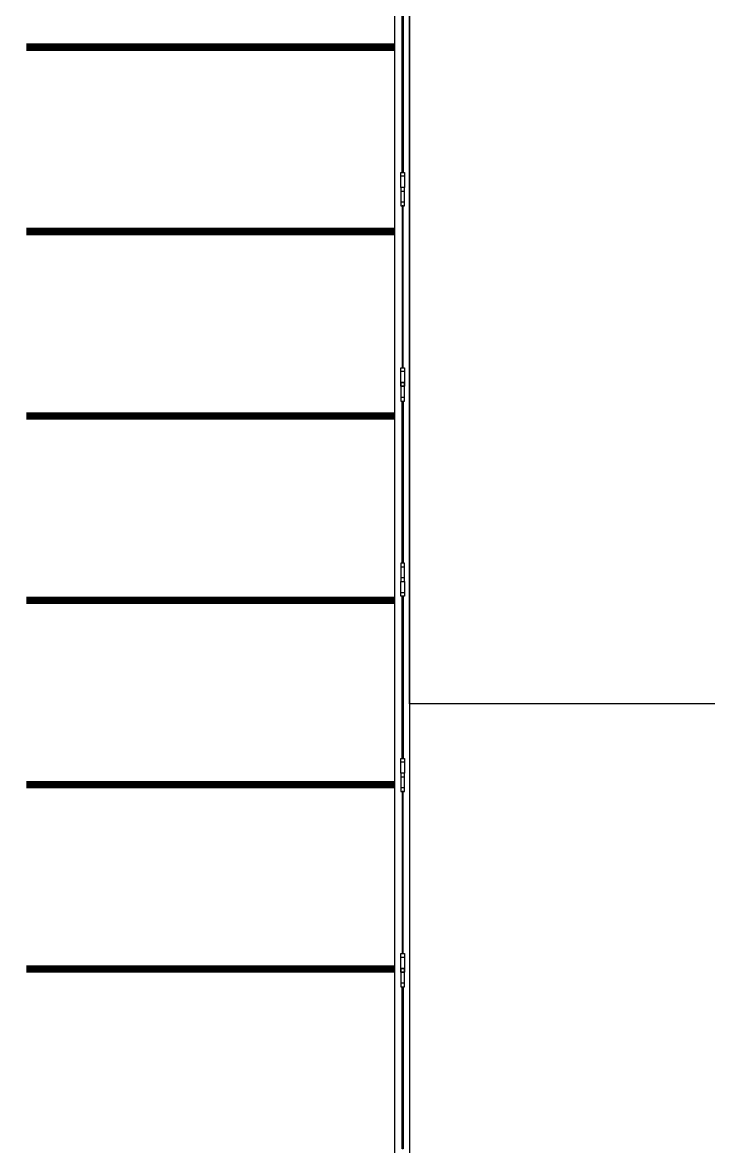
# Model space of a CAD drawing. Header units: millimetres. Extents: x -129 to 3172, y -143 to 919.
# Drawn here: x 11.73 to 21.04, y -0.54 to 14.72 of the extents above; entities that cross this region are included whole.
import ezdxf

# ---------------------------------------------------------------- set-up
doc = ezdxf.new("R2010")
doc.units = ezdxf.units.MM
doc.header["$LTSCALE"] = 0.1
for name, color, linetype in [('A-VISTAS', 251, 'Continuous'), ('C-METALICA', 8, 'Continuous'), ('P-PINT VIAL AMARILLA', 9, 'Continuous')]:
    doc.layers.add(name, color=color, linetype=linetype)

# ---------------------------------------------------------------- blocks, each defined once
blk = doc.blocks.new('parking')
at = {"layer": 'P-PINT VIAL AMARILLA', "const_width": 0.1, "elevation": 0}
blk.add_lwpolyline([(-4.75, 0), (0.25, 0)], dxfattribs=at)

msp = doc.modelspace()

# ---------------------------------------------------------------- linework, layer by layer
at = {"layer": 'A-VISTAS', "elevation": 0}
msp.add_lwpolyline([(16.981, 5.472), (16.981, 41.778), (47.481, 41.778), (47.481, 5.472)], close=True, dxfattribs=at)
msp.add_lwpolyline([(11.781, -6.245), (11.781, -6.047), (16.781, -6.047), (16.781, 29.595), (16.781, 29.595), (16.981, 29.595), (16.981, 29.595), (16.981, -6.245), (11.781, -6.245)], dxfattribs=at)
at = {"layer": 'C-METALICA'}
for p, q in [((16.863, 12.482, 0.005), (16.863, 12.632, 0.005)), ((16.913, 12.632, 0.005), (16.913, 12.482, 0.005)), ((16.863, 12.432, 0.005), (16.863, 12.282, 0.005)), ((16.913, 12.282, 0.005), (16.913, 12.432, 0.005)), ((16.863, 9.832, 0.005), (16.863, 9.982, 0.005)), ((16.913, 9.982, 0.005), (16.913, 9.832, 0.005)), ((16.863, 9.782, 0.005), (16.863, 9.632, 0.005)), ((16.913, 9.632, 0.005), (16.913, 9.782, 0.005)), ((16.863, 7.332, 0.005), (16.863, 7.182, 0.005)), ((16.913, 7.182, 0.005), (16.913, 7.332, 0.005)), ((16.863, 6.982, 0.005), (16.863, 7.132, 0.005)), ((16.913, 7.132, 0.005), (16.913, 6.982, 0.005)), ((16.863, 4.532, 0.003), (16.863, 4.682, 0.003)), ((16.913, 4.682, 0.003), (16.913, 4.532, 0.003)), ((16.863, 4.482, 0.003), (16.863, 4.332, 0.003)), ((16.913, 4.332, 0.003), (16.913, 4.482, 0.003)), ((16.863, 1.882, 0.003), (16.863, 2.032, 0.003)), ((16.913, 2.032, 0.003), (16.913, 1.882, 0.003)), ((16.863, 1.832, 0.003), (16.863, 1.682, 0.003)), ((16.913, 1.682, 0.003), (16.913, 1.832, 0.003))]:
    msp.add_line(p, q, dxfattribs=at)
for points, elevation in [([(16.893, 14.881), (16.893, 12.682), (16.883, 12.682), (16.883, 14.881)], 0.008), ([(16.863, 12.632), (16.863, 12.682), (16.913, 12.682), (16.913, 12.632)], 0.005), ([(16.863, 12.482), (16.863, 12.432), (16.913, 12.432), (16.913, 12.482)], 0.005), ([(16.863, 12.282), (16.863, 12.232), (16.913, 12.232), (16.913, 12.282)], 0.005), ([(16.893, 10.032), (16.893, 12.232), (16.883, 12.232), (16.883, 10.032)], 0.005), ([(16.863, 9.982), (16.863, 10.032), (16.913, 10.032), (16.913, 9.982)], 0.005), ([(16.863, 9.832), (16.863, 9.782), (16.913, 9.782), (16.913, 9.832)], 0.005), ([(16.863, 9.782), (16.863, 9.832), (16.913, 9.832), (16.913, 9.782)], 0.005), ([(16.863, 9.632), (16.863, 9.582), (16.913, 9.582), (16.913, 9.632)], 0.005), ([(16.893, 9.582), (16.893, 7.382), (16.883, 7.382), (16.883, 9.582)], 0.005), ([(16.863, 7.382), (16.863, 7.332), (16.913, 7.332), (16.913, 7.382)], 0.005), ([(16.863, 7.182), (16.863, 7.132), (16.913, 7.132), (16.913, 7.182)], 0.005), ([(16.863, 6.932), (16.863, 6.982), (16.913, 6.982), (16.913, 6.932)], 0.005), ([(16.893, 6.932), (16.893, 4.732), (16.883, 4.732), (16.883, 6.932)], 0.005), ([(16.863, 4.682), (16.863, 4.732), (16.913, 4.732), (16.913, 4.682)], 0.003), ([(16.863, 4.532), (16.863, 4.482), (16.913, 4.482), (16.913, 4.532)], 0.003), ([(16.863, 4.332), (16.863, 4.282), (16.913, 4.282), (16.913, 4.332)], 0.003), ([(16.893, 2.082), (16.893, 4.282), (16.883, 4.282), (16.883, 2.082)], 0.003), ([(16.863, 2.032), (16.863, 2.082), (16.913, 2.082), (16.913, 2.032)], 0.003), ([(16.863, 1.882), (16.863, 1.832), (16.913, 1.832), (16.913, 1.882)], 0.003), ([(16.863, 1.832), (16.863, 1.882), (16.913, 1.882), (16.913, 1.832)], 0.003), ([(16.863, 1.682), (16.863, 1.632), (16.913, 1.632), (16.913, 1.682)], 0.003), ([(16.893, 1.632), (16.893, -0.568), (16.883, -0.568), (16.883, 1.632)], 0.003)]:
    msp.add_lwpolyline(points, close=True, dxfattribs=dict(at, elevation=elevation))

# ---------------------------------------------------------------- block references
at = {"layer": 'P-PINT VIAL AMARILLA', "rotation": 180}
for p in [(12.031, 14.385, 0.004), (12.031, 11.883, 0.004), (12.031, 11.883, 0.004), (12.031, 9.38, 0.004), (12.031, 9.38, 0.004), (12.031, 6.878, 0.004), (12.031, 6.878, 0.004), (12.031, 4.376, 0.004), (12.031, 4.376, 0.004), (12.031, 1.873, 0.004), (12.031, 1.873, 0.004)]:
    msp.add_blockref('parking', p, dxfattribs=at)

doc.saveas('drawing.dxf')
